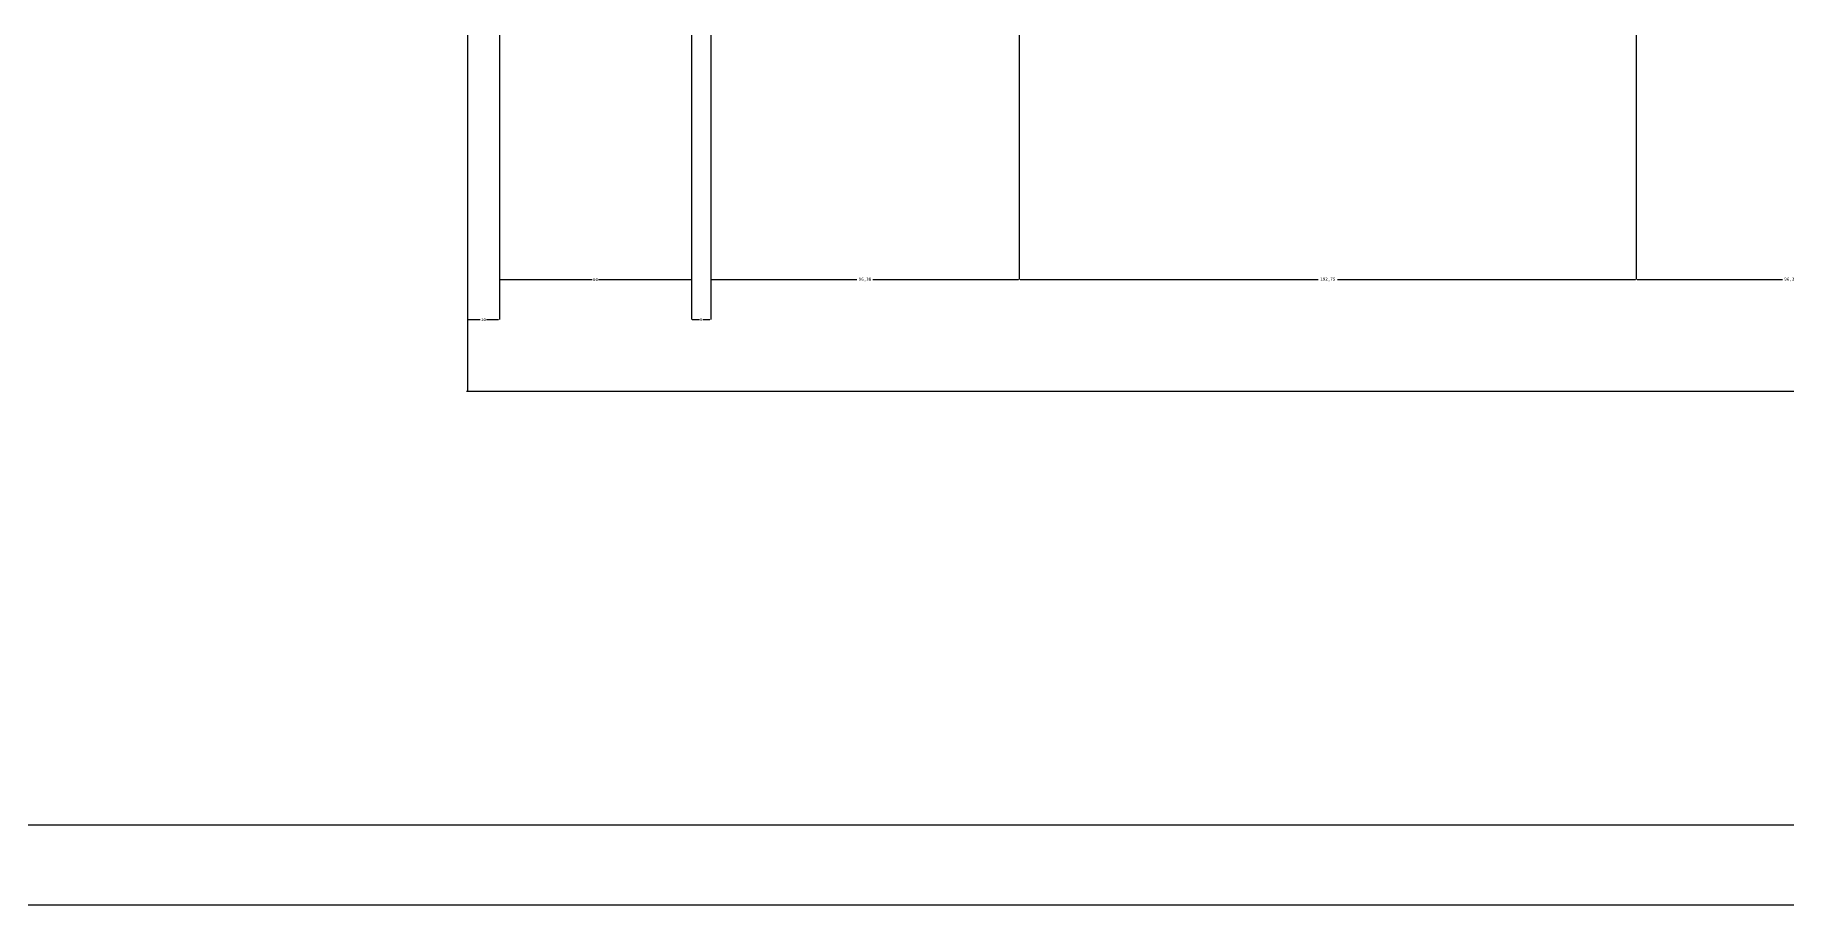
# Model space of a CAD drawing. Header units: metres. Extents: x 0 to 3014, y -367 to 1118.
# Drawn here: x 1226 to 1773, y -367 to -95 of the extents above; entities that cross this region are included whole.
import ezdxf

# ---------------------------------------------------------------- set-up
doc = ezdxf.new("R2010")
doc.units = ezdxf.units.M
doc.layers.add('图层1', color=8, linetype='Continuous')
doc.layers.add('图框', color=5, linetype='Continuous')
doc.dimstyles.get("Standard").update_dxf_attribs({"dimtxt": 2.5, "dimasz": 2.5, "dimexe": 1.25, "dimexo": 0.625, "dimtad": 1, "dimcen": 2.5, "dimazin": 3, "dimtfac": 1, "dimtmove": 0, "dimatfit": 3})

# ---------------------------------------------------------------- blocks, each defined once
blk = doc.blocks.new('_CLOSEDFILLED')
at = {"color": 0, "linetype": 'BYBLOCK'}
blk.add_solid([(-1, 0.2), (0, 0), (-1, -0.2)], dxfattribs=at)
blk = doc.blocks.new('*D17')
for p, q in [((1361.01, -94.99), (1361.01, -183.86)), ((1371.01, -94.99), (1371.01, -183.86)), ((1361.26, -183.86), (1365.01, -183.86)), ((1367.01, -183.86), (1370.76, -183.86))]:
    blk.add_line(p, q)
at = {"layer": 'Defpoints'}
for p in [(1361.01, -94.99), (1371.01, -94.99), (1361.01, -183.86)]:
    blk.add_point(p, dxfattribs=at)
at = {"xscale": 0.25, "yscale": 0.25, "rotation": 180}
blk.add_blockref('_CLOSEDFILLED', (1361.01, -183.86), dxfattribs=at)
at = {"xscale": 0.25, "yscale": 0.25}
blk.add_blockref('_CLOSEDFILLED', (1371.01, -183.86), dxfattribs=at)
at = {"insert": (1366.01, -183.86), "char_height": 1, "attachment_point": 5}
blk.add_mtext('10', dxfattribs=at)
blk = doc.blocks.new('*D18')
for p, q in [((1371.01, -94.99), (1371.01, -171.36)), ((1431.01, -94.99), (1431.01, -171.36)), ((1371.26, -171.36), (1400.01, -171.36)), ((1402.01, -171.36), (1430.76, -171.36))]:
    blk.add_line(p, q)
at = {"layer": 'Defpoints'}
for p in [(1371.01, -94.99), (1431.01, -94.99), (1371.01, -171.36)]:
    blk.add_point(p, dxfattribs=at)
at = {"xscale": 0.25, "yscale": 0.25, "rotation": 180}
blk.add_blockref('_CLOSEDFILLED', (1371.01, -171.36), dxfattribs=at)
at = {"xscale": 0.25, "yscale": 0.25}
blk.add_blockref('_CLOSEDFILLED', (1431.01, -171.36), dxfattribs=at)
at = {"insert": (1401.01, -171.36), "char_height": 1, "attachment_point": 5}
blk.add_mtext('60', dxfattribs=at)
blk = doc.blocks.new('*D19')
for p, q in [((1431.01, -94.99), (1431.01, -183.86)), ((1437.01, -94.99), (1437.01, -183.86)), ((1431.26, -183.86), (1433.51, -183.86)), ((1434.51, -183.86), (1436.76, -183.86))]:
    blk.add_line(p, q)
at = {"layer": 'Defpoints'}
for p in [(1431.01, -94.99), (1437.01, -94.99), (1431.01, -183.86)]:
    blk.add_point(p, dxfattribs=at)
at = {"xscale": 0.25, "yscale": 0.25, "rotation": 180}
blk.add_blockref('_CLOSEDFILLED', (1431.01, -183.86), dxfattribs=at)
at = {"xscale": 0.25, "yscale": 0.25}
blk.add_blockref('_CLOSEDFILLED', (1437.01, -183.86), dxfattribs=at)
at = {"insert": (1434.01, -183.86), "char_height": 1, "attachment_point": 5}
blk.add_mtext('6', dxfattribs=at)
blk = doc.blocks.new('*D20')
for p, q in [((1437.01, -94.99), (1437.01, -171.36)), ((1533.39, -94.99), (1533.39, -171.36)), ((1437.26, -171.36), (1482.7, -171.36)), ((1487.7, -171.36), (1533.14, -171.36))]:
    blk.add_line(p, q)
at = {"layer": 'Defpoints'}
for p in [(1437.01, -94.99), (1533.39, -94.99), (1437.01, -171.36)]:
    blk.add_point(p, dxfattribs=at)
at = {"xscale": 0.25, "yscale": 0.25, "rotation": 180}
blk.add_blockref('_CLOSEDFILLED', (1437.01, -171.36), dxfattribs=at)
at = {"xscale": 0.25, "yscale": 0.25}
blk.add_blockref('_CLOSEDFILLED', (1533.39, -171.36), dxfattribs=at)
at = {"insert": (1485.2, -171.36), "char_height": 1, "attachment_point": 5}
blk.add_mtext('96,38', dxfattribs=at)
blk = doc.blocks.new('*D21')
for p, q in [((1533.39, -94.99), (1533.39, -171.36)), ((1726.14, -94.99), (1726.14, -171.36)), ((1533.64, -171.36), (1626.765, -171.36)), ((1632.765, -171.36), (1725.89, -171.36))]:
    blk.add_line(p, q)
at = {"layer": 'Defpoints'}
for p in [(1533.39, -94.99), (1726.14, -94.99), (1533.39, -171.36)]:
    blk.add_point(p, dxfattribs=at)
at = {"xscale": 0.25, "yscale": 0.25, "rotation": 180}
blk.add_blockref('_CLOSEDFILLED', (1533.39, -171.36), dxfattribs=at)
at = {"xscale": 0.25, "yscale": 0.25}
blk.add_blockref('_CLOSEDFILLED', (1726.14, -171.36), dxfattribs=at)
at = {"insert": (1629.765, -171.36), "char_height": 1, "attachment_point": 5}
blk.add_mtext('192,75', dxfattribs=at)
blk = doc.blocks.new('*D22')
for p, q in [((1726.14, -94.99), (1726.14, -171.36)), ((1822.51, -94.99), (1822.51, -171.36)), ((1726.39, -171.36), (1771.825, -171.36)), ((1776.825, -171.36), (1822.26, -171.36))]:
    blk.add_line(p, q)
at = {"layer": 'Defpoints'}
for p in [(1726.14, -94.99), (1822.51, -94.99), (1726.14, -171.36)]:
    blk.add_point(p, dxfattribs=at)
at = {"xscale": 0.25, "yscale": 0.25, "rotation": 180}
blk.add_blockref('_CLOSEDFILLED', (1726.14, -171.36), dxfattribs=at)
at = {"xscale": 0.25, "yscale": 0.25}
blk.add_blockref('_CLOSEDFILLED', (1822.51, -171.36), dxfattribs=at)
at = {"insert": (1774.325, -171.36), "char_height": 1, "attachment_point": 5}
blk.add_mtext('96,37', dxfattribs=at)
blk = doc.blocks.new('*D29')
for p, q in [((1361.01, -94.99), (1361.01, -206.36)), ((2364.01, -94.99), (2364.01, -206.36)), ((1860.51, -206.36), (1360.76, -206.36)), ((2364.26, -206.36), (1864.51, -206.36))]:
    blk.add_line(p, q)
at = {"layer": 'Defpoints'}
for p in [(1361.01, -94.99), (2364.01, -94.99), (2364.01, -206.36)]:
    blk.add_point(p, dxfattribs=at)
at = {"xscale": 0.25, "yscale": 0.25}
blk.add_blockref('_CLOSEDFILLED', (1361.01, -206.36), dxfattribs=at)
at = {"xscale": 0.25, "yscale": 0.25, "rotation": 180}
blk.add_blockref('_CLOSEDFILLED', (2364.01, -206.36), dxfattribs=at)
at = {"insert": (1862.51, -206.36), "char_height": 1, "attachment_point": 5}
blk.add_mtext('1003', dxfattribs=at)

msp = doc.modelspace()

# ---------------------------------------------------------------- linework, layer by layer
at = {"layer": '图层1'}
msp.add_line((914.03, -366.73), (3014.03, -366.73), dxfattribs=at)
at = {"layer": '图框'}
msp.add_line((939.03, -341.73), (2989.03, -341.73), dxfattribs=at)

# ---------------------------------------------------------------- dimensions: what is measured, and where the dimension line sits
for base, p1, p2, picture, middle in [((2364.01, -206.36), (2364.01, -94.99), (1361.01, -94.99), '*D29', (1862.51, -206.36)), ((1361.01, -183.86), (1361.01, -94.99), (1371.01, -94.99), '*D17', (1366.01, -183.86)), ((1371.01, -171.36), (1371.01, -94.99), (1431.01, -94.99), '*D18', (1401.01, -171.36)), ((1431.01, -183.86), (1431.01, -94.99), (1437.01, -94.99), '*D19', (1434.01, -183.86)), ((1437.01, -171.36), (1437.01, -94.99), (1533.39, -94.99), '*D20', (1485.2, -171.36)), ((1533.39, -171.36), (1533.39, -94.99), (1726.14, -94.99), '*D21', (1629.765, -171.36)), ((1726.14, -171.36), (1726.14, -94.99), (1822.51, -94.99), '*D22', (1774.325, -171.36))]:
    dim = msp.add_linear_dim(base=base, p1=p1, p2=p2, dimstyle='Standard')
    dim.commit()
    dim.dimension.update_dxf_attribs({"geometry": picture, "text_midpoint": middle})

doc.saveas('drawing.dxf')
